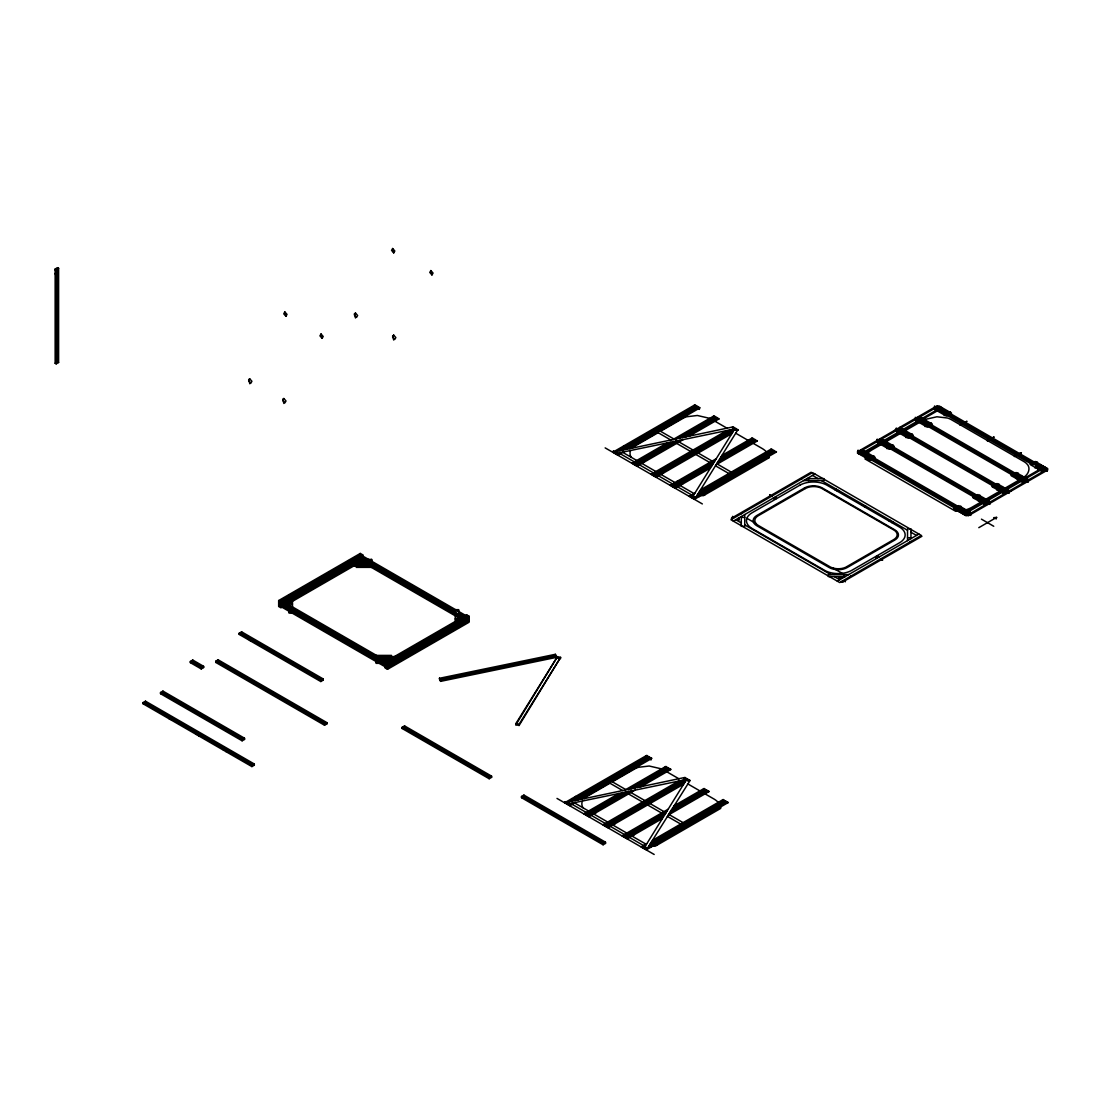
<?xml version="1.0" encoding="UTF-8"?>
<svg xmlns="http://www.w3.org/2000/svg" width="1103" height="1103" viewBox="0 0 1103 1103"><rect width="100%" height="100%" fill="white"/><g stroke="black" fill="none" stroke-linecap="round" stroke-linejoin="round"><path stroke-width="1.5" d="M996.078 519.044L996.629 517.39L993.638 517.693M284.808 311.901L283.774 313.831L285.967 316.285L287.001 314.355L284.808 311.901L285.967 316.285M321.042 333.975L319.939 335.836L322.104 338.345L323.193 336.484L321.042 333.975L322.104 338.345M392.654 248.506L391.565 250.367L393.716 252.877L394.819 251.015L392.654 248.506L393.716 252.877M430.873 270.566L429.784 272.427L431.935 274.937L433.038 273.075L430.873 270.566L431.935 274.937M515.873 723.596L557.415 656.699L560.641 657.36L519.099 725.457L515.873 724.795L515.873 723.596L519.099 724.271L560.641 657.36M515.873 724.795L557.415 656.699M734.212 429.77L692.67 496.667L695.883 497.329L737.438 430.432L734.212 429.77L654.12 476.096M643.132 848.097L644.635 847.242L686.038 780.304L688.065 779.228L687.031 778.621L604.913 826.037M644.497 847.201L647.723 847.876L690.133 780.414L689.099 779.821L687.679 780.648M1024.025 477.061C1028.437 474.428 1031.098 467.782 1026.81 463.811A17.11 9.886 0 0 0 1023.901 461.564L1014.967 456.408M716.04 808.402L645.2 849.296M629.344 448.659L700.088 407.807L699.054 407.214L626.104 449.321M581.171 799.192L651.914 758.354L650.88 757.747L577.944 799.868M55.15 269.035L57.577 267.643L58.611 268.236L58.611 362.473L56.184 363.866L55.15 363.273L55.15 269.035L56.184 269.642L58.611 268.236M55.15 363.273L57.577 361.881L58.611 362.473M356.765 563.026L281.1 606.719L281.1 607.905L278.673 606.512L278.673 600.542L360.281 553.43L362.708 554.823L362.708 556.022L281.1 603.134L281.1 601.935L362.708 554.823M283.126 601.549L289.055 598.129L292.474 598.24M293.508 595.551L349.899 562.999M362.708 557.208L281.1 604.32L281.1 605.519M284.615 603.079L289.055 600.515M293.508 597.936L349.899 565.384M285.553 602.955L355.29 562.682M285.553 605.34L355.29 565.081M190.336 661.442L192.763 660.049L203.641 666.336L203.641 667.522L201.215 668.928L190.336 662.641L190.336 661.442L201.215 667.729L203.641 666.336M239.186 633.232L241.612 631.826L323.22 678.952L323.22 680.137L320.794 681.544L239.186 634.418L239.186 633.232L320.794 680.344L323.22 678.952M190.336 662.641L192.763 661.249L203.641 667.522M239.186 634.418L241.612 633.025L323.22 680.137M143.073 702.57L145.499 701.177L254.31 763.993L254.31 765.192L251.884 766.585L143.073 703.769L143.073 702.57L251.884 765.385L254.31 763.993M160.514 692.505L162.941 691.098L244.549 738.224L244.549 739.41L242.122 740.802L160.514 693.69L160.514 692.505L242.122 739.617L244.549 738.224M215.733 661.221L218.16 659.828L326.957 722.644L326.957 723.83L324.544 725.236L215.733 662.407L215.733 661.221L324.544 724.037L326.957 722.644M143.073 703.769L145.499 702.363L254.31 765.192M160.514 693.69L162.941 692.298L244.549 739.41M215.733 662.407L218.16 661.014L326.957 723.83M612.799 452.244L694.918 404.829L695.952 405.421L613.833 452.837M614.867 453.43L616.839 452.299M615.901 454.022L617.39 453.168M622.892 449.983L698.02 406.621L696.986 406.014L619.679 450.658L618.673 450.038M616.935 454.629L620.451 452.602M617.97 455.222L623.678 451.927M658.133 432.693L635.163 445.957A17.096 9.872 0 0 0 632.433 448.011M660.559 431.301L682.867 418.423A17.11 9.886 0 0 1 686.742 416.741L697.372 415.486L709.712 418.354M169.062 718.77L171.489 717.364M171.489 720.162L173.916 718.77M631.909 463.274L667.136 442.937M672.802 439.656L714.027 415.859L715.061 416.451L676.029 438.994M632.943 463.867L670.362 442.262M633.977 464.46L673.588 441.6M679.255 438.318L716.095 417.058L717.129 417.651L682.481 437.657M635.011 465.066L676.801 440.924M636.045 465.659L680.027 440.262M685.694 436.995L718.163 418.244L719.197 418.837L688.92 436.319M637.079 466.252L683.253 439.601M196.265 734.474L198.692 733.068M651.018 474.304L726.712 430.597M616.343 451.485L733.137 426.889L734.171 427.495L732.737 428.322M198.692 735.88L201.118 734.474M652.052 474.897L729.938 429.936M653.086 475.503L735.205 428.088L736.239 428.681L734.322 429.784M655.154 476.689L732.971 431.769M735.853 430.101L737.273 429.274L738.307 429.88L737.369 430.418M656.188 477.282L731.813 433.631M731.22 434.582L730.517 434.375M670.128 485.334L716.233 458.724M721.9 455.442L752.246 437.932L753.28 438.525L720.742 457.304M671.162 485.927L715.075 460.585M672.196 486.533L713.917 462.447M719.583 459.165L754.314 439.118L755.348 439.711L718.439 461.026M673.23 487.126L712.759 464.308M674.264 487.719L711.614 466.169M717.281 462.888L756.382 440.318L757.416 440.91L716.123 464.749M675.298 488.326L710.456 468.03M223.468 750.178L225.894 748.785M225.894 751.584L228.321 750.178M466.666 614.854L466.666 616.039L385.057 663.151L385.057 661.965L466.666 614.854L469.092 616.246L469.092 622.216L387.484 669.328L385.057 667.935L385.057 666.736M385.057 661.965L387.484 663.358L469.092 616.246M389.511 662.972L465.19 619.279M469.092 618.631L387.484 665.743L278.673 602.927M389.511 665.357L465.19 621.678M469.092 619.831L387.484 666.943L278.673 604.127M469.092 621.017L387.484 668.142L278.673 605.313M689.237 496.364L694.876 493.11M700.543 489.842L771.355 448.962L772.39 449.555L762.132 455.484M690.271 496.97L693.718 494.985M699.385 491.704L761.111 456.063M691.305 497.563L692.808 496.695M698.227 493.565L762.145 456.67L760.987 456.132M763.166 456.077L773.424 450.148L774.458 450.755L764.186 456.683M692.339 498.156L694.325 497.012M697.068 495.426L763.179 457.262M693.373 498.749L764.214 457.855L763.055 457.331M765.22 457.276L775.492 451.348L776.526 451.94L694.407 499.356M768.846 457.897L703.452 495.647A20.612 11.899 0 0 1 700.956 495.578M770.583 495.647L731.344 518.3L732.378 518.893M770.804 495.523L811.091 472.263L812.125 472.856M733.343 521.126L814.952 474.014M736.804 520.326L739.217 518.934L738.183 518.327M858.823 451.003L857.362 451.844L968.227 515.859L969.689 515.004M859.044 450.879L896.711 429.122L1007.577 493.138L969.909 514.88M935.247 406.883L897.621 428.598L1008.487 492.614L1046.113 470.884M935.468 406.759L936.985 405.876L1047.85 469.892L1046.333 470.76M857.9 452.133L858.934 451.541L869.412 457.58M937.44 406.207L936.406 406.814L1046.237 470.223L1047.271 469.616M858.479 453.664L858.699 453.788M863.649 450.672L863.87 450.796M877.588 442.634L877.809 442.758M882.758 439.642L882.979 439.766M896.698 431.59L896.918 431.714M901.868 428.612L902.089 428.736M915.807 420.56L916.028 420.684M920.977 417.582L921.198 417.706M934.917 409.53L935.137 409.654M940.087 406.552L940.307 406.676M950.552 413.777L951.586 413.184L938.984 405.904L857.376 453.03L859.802 454.422L860.836 453.829M861.87 453.223L862.904 452.63M863.939 452.037L879.946 442.799M880.98 442.193L882.014 441.6M883.048 441.007L899.055 431.769M900.089 431.163L901.123 430.57M902.157 429.963L918.165 420.726M919.199 420.133L920.233 419.54M921.267 418.933L937.274 409.696L1032.891 464.901L1031.636 465.369M938.308 409.103L939.342 408.51M940.376 407.903L941.41 407.31M859.802 454.422L861.608 454.271M862.643 453.678L863.677 453.085M864.711 452.478L865.745 451.885L875.148 457.318L874.114 457.91M880.718 443.241L879.684 443.833L889.087 449.266L890.121 448.673M881.752 442.648L882.786 442.041M883.82 441.448L884.854 440.855L894.257 446.288L893.223 446.88M899.827 432.211L898.793 432.803L908.196 438.236L909.23 437.643M900.861 431.604L901.896 431.011M902.93 430.418L903.964 429.825L913.367 435.258L912.333 435.85M918.937 421.181L917.903 421.773L927.306 427.206L928.34 426.599M919.971 420.574L921.005 419.981M922.039 419.388L923.073 418.782L932.476 424.214L931.442 424.82M938.046 410.137L937.012 410.743L946.415 416.162L947.449 415.569M939.08 409.544L940.114 408.951M941.149 408.358L942.183 407.752M866.007 452.037L879.946 443.985M885.116 441.007L899.055 432.955M904.226 429.977L918.165 421.925M923.335 418.947L937.274 410.895M881.049 444.619L872.294 449.679A24.404 14.091 0 0 0 867.896 453.126M886.219 441.641L900.158 433.589M905.329 430.611L919.268 422.559M925.196 419.416L936.902 416.782L947.518 418.023A17.11 9.886 0 0 1 951.406 419.705L960.341 424.862M402.14 727.291L404.567 725.898L491.607 776.154L491.607 777.339L489.194 778.746L402.14 728.49L402.14 727.291L489.194 777.546L491.607 776.154M402.14 728.49L404.567 727.084L491.607 777.339M867.799 459.703L869.302 458.71M870.336 458.117L871.37 457.524M872.404 456.932L874.114 456.049M886.909 448.659L888.411 447.68M889.445 447.087L890.479 446.494M891.514 445.888L893.223 445.019M906.018 437.629L907.521 436.65M908.555 436.057L909.589 435.451M910.623 434.858L912.333 433.989M925.127 426.599L926.63 425.62M927.664 425.013L928.698 424.421M929.732 423.828L931.442 422.959M944.237 415.569L945.74 414.576M946.774 413.983L947.808 413.391M948.842 412.798L950.552 411.929M871.012 459.703L869.977 460.296L860.574 454.863M872.046 459.11L873.08 458.503M891.155 448.08L892.189 447.473M910.265 437.036L911.299 436.443M929.374 426.006L930.408 425.413M948.483 414.976L949.518 414.383M834.833 489.746L836.102 489.015M837.26 491.152L838.528 490.421M961.871 422.711L962.905 422.104M961.94 423.938L959.955 425.096L962.161 424.062M965.042 422.146L967 421.263L965.263 422.27M964.298 424.103L965.332 423.511M862.036 505.45L863.304 504.719M864.462 506.856L865.731 506.125M989.074 438.415L990.108 437.822M989.143 439.642L987.157 440.8L989.363 439.766M992.245 437.85L994.203 436.981L992.466 437.974M991.5 439.807L992.535 439.215M889.239 521.154L890.507 520.437M891.665 522.56L892.92 521.829M1016.277 454.119L1017.311 453.526M1016.346 455.346L1014.36 456.504L1016.566 455.47M1019.448 453.554L1021.406 452.685L1019.668 453.678M1018.703 455.511L1019.737 454.919M954.619 507.973L953.585 508.566L966.187 515.846L1047.795 468.734L1035.193 461.454L1034.159 462.047M955.653 507.366L956.687 506.773M957.721 506.18L958.755 505.588L968.158 511.02L967.124 511.613M973.728 496.943L972.694 497.536L982.097 502.968L983.131 502.375M974.762 496.336L975.797 495.743M976.831 495.15L977.865 494.558L987.268 499.976L986.234 500.583M992.838 485.899L991.804 486.506L1001.207 491.938L1002.241 491.331M993.872 485.306L994.906 484.713M995.94 484.12L996.974 483.514L1006.377 488.946L1005.343 489.539M1011.947 474.869L1010.913 475.462L1020.316 480.894L1021.35 480.301M1012.981 474.276L1014.015 473.683M1015.05 473.077L1016.084 472.484L1025.487 477.916L1024.453 478.509M1031.057 463.839L1030.023 464.432L1039.426 469.864L1040.46 469.271M1032.091 463.246L1033.125 462.653M955.198 509.503L956.329 508.952M960.368 506.511L961.099 506.346L959.431 507.173M974.307 498.459L975.438 497.922M979.478 495.481L980.209 495.316L978.54 496.143M993.417 487.429L994.548 486.892M998.587 484.451L999.318 484.272L997.65 485.099M1012.526 476.399L1013.657 475.862M1017.697 473.421L1018.427 473.242L1016.759 474.069M1036.806 462.378L1037.537 462.212L1035.869 463.039M957.363 508.359L958.397 507.766M976.472 497.329L977.506 496.736M995.582 486.299L996.616 485.706M1015.725 474.662L1014.691 475.269L1016.111 476.082M1033.801 464.225L1034.835 463.632M838.694 579.158L841.106 577.765L842.14 578.358M837.315 581.157L918.923 534.045M958.907 511.64L959.127 511.764M964.077 508.662L964.298 508.786M978.016 500.61L978.237 500.734M983.187 497.618L983.407 497.743M1002.296 486.588L1002.517 486.713M1016.235 478.537L1016.456 478.661M1021.406 475.558L1021.626 475.683M1040.515 464.528L1040.736 464.653M997.346 489.704L996.574 489.897M1035.565 467.631L1034.793 467.824M961.168 512.936L961.389 513.06M966.325 509.958L966.545 510.082M980.277 501.906L980.498 502.03M985.434 498.928L985.655 499.052M999.387 490.876L999.608 491M1004.543 487.898L1004.764 488.022M1018.496 479.846L1018.717 479.97M1023.653 476.854L1023.874 476.979M1037.606 468.816L1037.826 468.94M1042.762 465.824L1042.983 465.949M980.76 502.182L972.005 507.242A24.404 14.091 0 0 1 966.021 509.779M985.917 499.204L999.87 491.152M1005.026 488.174L1018.979 480.122M881.462 559.648L842.209 582.301L841.189 581.708M881.669 559.524L921.956 536.265L920.936 535.672M967.896 510.868L981.835 502.816M987.006 499.824L1000.945 491.786M1006.115 488.794L1020.054 480.743M1025.225 477.764L1039.164 469.713M963.002 513.998L964.022 513.405M965.056 512.798L966.09 512.206M984.166 501.768L985.2 501.176M1003.275 490.738L1004.309 490.146M1022.384 479.708L1023.419 479.116M1041.494 468.678L1042.528 468.072M1043.562 467.479L1044.596 466.886M963.76 514.439L964.808 513.846M965.828 513.253L966.862 512.661M967.896 512.054L983.917 502.816M984.938 502.223L985.972 501.617M987.006 501.024L1003.027 491.786M1004.047 491.193L1005.081 490.587M899.731 428.571L1006.129 489.994L1022.136 480.756M1023.157 480.15L1024.191 479.557L1027.127 481.253L1028.161 480.66L918.33 417.237L917.296 417.844L1024.191 479.557M1025.225 478.95L1041.246 469.713L1044.169 471.408L1045.203 470.816L935.372 407.407L934.338 408L937.274 409.696M1042.266 469.12L1043.3 468.527M1044.334 467.934L1045.368 467.327M964.863 515.087L965.084 515.211M970.033 512.095L970.254 512.219M983.973 504.043L984.193 504.181M989.143 501.065L989.363 501.189M1003.082 493.013L1003.303 493.138M1008.252 490.035L1008.473 490.159M1022.191 481.983L1022.412 482.108M1027.362 479.005L1027.582 479.129M1041.301 470.953L1041.522 471.078M1046.471 467.962L1046.692 468.099M978.802 527.675L996.629 517.39M521.498 796.476L523.925 795.084L605.533 842.196L605.533 843.381L603.107 844.788L521.498 797.676L521.498 796.476L603.107 843.588L605.533 842.196M521.498 797.676L523.925 796.269L605.533 843.381M564.626 802.777L646.744 755.362L647.778 755.969L565.66 803.37M566.694 803.977L568.665 802.832M567.728 804.57L569.217 803.715M574.732 800.53L649.846 757.154L648.812 756.561L571.506 801.192L570.513 800.571M568.762 805.162L572.278 803.136M569.796 805.755L575.504 802.474M609.959 783.227L586.989 796.504A17.096 9.872 0 0 0 584.259 798.558M612.386 781.834L634.694 768.956A17.11 9.886 0 0 1 638.582 767.274L649.198 766.02L661.538 768.888M583.735 813.807L618.962 793.471M624.643 790.203L665.854 766.406L666.888 766.999L627.855 789.527M584.769 814.4L622.189 792.809M585.803 815.007L625.415 792.133M631.081 788.866L667.922 767.591L668.956 768.184L634.308 788.19M586.837 815.6L628.641 791.471M587.871 816.192L631.854 790.81M637.534 787.528L669.99 768.791L671.024 769.384L640.746 786.866M588.905 816.799L635.08 790.134M602.845 824.837L678.552 781.145M568.169 802.019L684.963 777.436L685.997 778.029L684.563 778.856M603.879 825.444L681.764 780.469M605.947 826.63L685.956 780.441M606.981 827.222L684.798 782.303M608.015 827.829L683.639 784.164M683.047 785.115L682.343 784.909M621.954 835.881L668.06 809.257M673.726 805.99L704.072 788.466L705.107 789.059L672.568 807.851M622.988 836.474L666.901 811.119M624.022 837.067L665.743 812.98M671.424 809.712L706.141 789.651L707.175 790.258L670.266 811.574M625.056 837.66L664.599 814.841M626.09 838.266L663.441 816.703M669.107 813.435L708.209 790.851L709.243 791.444L667.949 815.282M627.124 838.859L662.283 818.564M641.064 846.911L646.703 843.657M652.369 840.389L723.182 799.496L724.216 800.089L713.958 806.017M642.098 847.504L645.545 845.518M651.211 842.237L712.938 806.61M650.053 844.098L713.972 807.203M714.992 806.61L725.25 800.695L726.284 801.288L716.012 807.217M644.166 848.703L646.151 847.545M648.909 845.96L715.006 807.796M717.047 807.823L727.318 801.881L728.352 802.474L646.234 849.889M675.188 441.269L617.418 453.223L616.26 451.361M675.45 441.214L733.302 429.232L732.144 427.371M439.477 678.29L555.361 654.313L556.505 656.175L556.505 657.36L440.635 681.351L439.477 678.29L440.635 681.351M439.477 679.489L555.361 655.499L556.505 657.36M440.635 680.151L556.505 656.175M627.014 791.802L569.245 803.756L568.086 801.895M627.276 791.747L685.128 779.78L683.97 777.918M802.157 478.605L801.123 479.198M806.996 478.605L823.927 478.605L823.927 480.591L803.563 480.591M742.319 513.143L741.299 513.736M741.299 517.431L744.732 517.431M907.535 537.74L910.954 537.74M909.934 542.014L910.954 541.435M371.683 560.614L348.879 560.614L348.879 566.17L371.683 566.17M356.297 561.399L371.683 561.399M350.589 561.799L357.427 561.799M348.879 562.585L371.683 562.585M363.135 562.999L368.264 562.999M348.879 563.785L371.683 563.785M352.298 564.198L357.427 564.198M363.135 564.198L371.683 564.198M348.879 564.97L371.683 564.97M363.135 565.384L368.264 565.384M848.69 574.58L828.325 574.58L828.325 576.552L845.27 576.552M850.11 576.552L851.13 575.973M289.055 599.439L292.474 599.439M289.055 604.044L292.474 604.044M289.055 607.133L292.474 607.133M289.055 608.318L292.474 608.318M289.055 609.518L292.474 609.518M289.055 610.704L292.474 610.704L292.474 595.151L289.055 595.151L289.055 613.103L292.474 613.103M455.291 610.855L458.71 610.855M289.055 611.903L292.474 611.903M455.291 615.143L458.71 615.143M455.291 618.549L458.71 618.549M455.291 619.748L458.71 619.748M458.71 624.022L455.291 624.022L455.291 609.669L458.71 609.669L458.71 627.607L455.291 627.607M455.291 625.222L458.71 625.222M455.291 626.407L458.71 626.407M250.588 641.008L253.001 641.008L253.001 639.602M376.082 656.588L398.886 656.588L398.886 662.145L395.467 662.145M376.082 657.374L391.468 657.374M390.338 657.788L393.757 657.788M376.082 658.574L398.886 658.56M376.082 659.759L391.468 659.759M393.757 659.759L398.886 659.759M376.082 660.173L379.501 660.173M376.082 660.959L379.501 660.959M384.63 660.959L388.628 660.959M392.048 660.959L398.886 660.959M376.082 662.145L382.92 662.145M379.501 663.344L376.082 663.344L376.082 655.403L391.468 655.403L391.468 658.574M55.15 270.097L56.184 270.125M557.415 657.884L560.641 658.56M686.038 780.304L689.265 780.965M776.098 498.57L775.299 498.115M775.878 498.694L775.078 498.239M738.955 520.051L738.114 519.568M738.707 520.161L737.907 519.692M839.176 577.917L840.017 578.399M565.026 801.729L565.729 802.143M877.23 439.311L878.153 439.849M967.221 515.253L968.765 514.949L869.922 457.883M571.905 798.572L571.699 798.696M934.572 406.235L936.502 407.352M1045.299 470.168L1047.243 471.284L1045.092 470.292M934.351 406.359L936.282 407.476M1035.703 466.528L1041.246 469.713M933.814 408.896L936.24 410.288M1040.212 470.319L1042.625 471.712M960.561 424.986L987.543 440.566M987.764 440.704L1014.746 456.27M919.874 416.948L922.301 418.34M1026.259 478.371L1028.685 479.764M1027.238 481.79L1028.148 482.314L1027.017 481.914M915.256 417.375L916.372 417.775M1013.781 475.931L915.228 419.03L916.262 418.437L1026.093 481.846L1025.059 482.438L1015.077 476.675M914.704 419.926L917.131 421.318M1021.102 481.349L1023.515 482.742M899.814 427.33L903.192 429.37M1009.645 490.752L1010.679 491.345M1007.149 489.401L1009.576 490.794M896.312 428.267L898.297 429.398M1007.094 492.228L1009.08 493.372L1006.887 492.352M896.091 428.391L898.076 429.536M896.629 430.363L994.672 486.961M995.968 487.705L1005.44 493.179M894.533 430.391L898.021 432.362M1001.993 492.379L1005.398 494.392M881.655 439.008L884.082 440.4M988.04 500.431L990.466 501.824M989.019 503.85L989.942 504.374L988.798 503.974M877.023 439.435L877.933 439.973M975.562 497.991L877.009 441.103L878.043 440.497L987.874 503.919L986.84 504.512L976.858 498.749M876.485 441.986L878.912 443.392M982.883 503.409L985.296 504.816M862.546 450.038L864.973 451.444M968.93 511.461L971.357 512.854M981.436 519.155L993.748 526.269M871.453 456.38L861.002 450.341L859.968 450.934L969.799 514.343L970.833 513.75L871.99 456.683M858.093 450.327L860.078 451.472M968.875 514.288L970.861 515.432L968.668 514.412M857.872 450.451L859.857 451.596M865.428 459.179L955.612 511.254A20.612 11.899 0 0 0 958.107 511.172M822.907 478.605L812.525 472.622L730.931 519.734L839.741 582.563L921.336 535.438L910.954 529.44M823.927 479.198L909.934 528.847M694.407 405.118L699.578 408.11M713.517 416.162L718.687 419.14M732.626 427.192L737.797 430.17M751.736 438.222L756.906 441.2M770.845 449.252L776.016 452.23M699.44 409.296L698.475 408.744M698.254 408.868L699.219 409.42M812.525 475.407L818.068 478.605M821.487 480.591L907.535 530.267M910.954 532.239L916.496 535.438M693.015 407.117L694.049 407.71M695.083 408.317L696.117 408.91M712.124 418.147L713.158 418.74M714.192 419.347L715.227 419.94M750.343 440.221L751.377 440.814M752.411 441.407L753.446 442M769.453 451.251L770.487 451.844M771.521 452.437L772.555 453.043M692.243 407.558L693.277 408.165M694.311 408.758L695.345 409.351M711.352 418.602L712.386 419.195M713.42 419.788L714.454 420.395M730.71 429.77L731.496 430.225M732.53 430.818L733.288 431.259M749.571 440.662L750.605 441.255M751.639 441.862L752.673 442.455M768.681 451.692L769.715 452.299M770.749 452.892L771.783 453.485M715.006 421.263L727.318 428.378M735.701 433.217L748.055 440.345M753.225 443.337L761.966 448.383A24.404 14.091 0 0 1 766.364 451.844M684.549 412.012L685.583 412.605M686.617 413.198L687.652 413.79M703.659 423.042L704.693 423.635M705.727 424.228L706.761 424.834M722.768 434.072L723.802 434.665M724.836 435.271L725.871 435.864M741.878 445.102L742.912 445.709M743.946 446.301L744.98 446.894M682.84 412.991L683.874 413.597M684.908 414.19L685.942 414.783M701.949 424.035L702.983 424.627M704.017 425.22L705.051 425.813M721.059 435.065L722.093 435.657M723.127 436.25L724.161 436.857M740.168 446.095L741.202 446.687M742.236 447.28L743.27 447.887M759.278 457.125L760.312 457.717M761.346 458.324L762.38 458.917M775.368 496.874L776.402 497.467L773.975 498.873L772.941 498.28M879.325 556.891L878.291 556.298L875.865 557.691L876.899 558.297M655.844 428.584L656.878 429.177M657.912 429.77L658.946 430.363M659.98 430.97L673.919 439.008M677.132 440.869L678.055 441.407M679.09 442L693.029 450.052M694.063 450.644L695.097 451.237M696.131 451.83L697.165 452.437M698.199 453.03L712.138 461.082M713.172 461.674L714.068 462.198M717.308 464.06L731.248 472.112M732.282 472.704L733.316 473.311M734.35 473.904L735.384 474.497M769.853 494.971L771.838 496.116M876.347 556.45L877.188 556.932M880.649 558.931L882.634 560.076M769.632 495.095L771.617 496.24M876.127 556.574L876.968 557.056M880.428 559.056L882.414 560.2M653.431 429.977L654.465 430.57M655.499 431.163L656.533 431.769M657.567 432.362L670.886 440.056M674.609 442.206L675.643 442.799M676.677 443.392L690.616 451.444M691.65 452.037L692.684 452.644M693.718 453.236L694.752 453.829M695.786 454.422L709.725 462.474M710.759 463.081L711.793 463.674M715.475 465.797L728.835 473.504M729.869 474.111L730.903 474.704M731.937 475.296L732.971 475.903M626.435 445.557L627.469 446.15M628.503 446.756L629.537 447.349M645.545 456.587L646.579 457.18M647.613 457.786L648.647 458.379M664.654 467.631L665.688 468.224M666.722 468.816L667.756 469.409M683.763 478.661L684.798 479.254M685.832 479.846L686.866 480.439M702.873 489.691L703.907 490.284M704.941 490.876L705.975 491.483M623.788 445.888L623.567 446.012M624.725 446.55L625.759 447.142M626.794 447.735L627.828 448.342M643.835 457.58L644.869 458.172M645.903 458.765L646.937 459.372M662.944 468.61L663.978 469.202M665.012 469.809L666.047 470.402M682.054 479.64L683.088 480.246M684.122 480.839L685.156 481.432M701.163 490.67L702.197 491.276M703.231 491.869L704.265 492.462M746.883 518.3L756.024 523.58M833.068 568.059L842.209 573.339M703.617 494.034L704.941 494.792M644.359 462.047L644.138 462.171M663.468 473.077L663.248 473.215M677.407 481.129L677.187 481.253M682.578 484.12L682.357 484.245M622.809 452.423L636.748 460.475M637.782 461.068L638.816 461.674M639.85 462.267L640.884 462.86M641.918 463.453L655.858 471.505M656.892 472.098L657.926 472.704M658.96 473.297L659.994 473.89M661.028 474.497L674.967 482.535M676.001 483.142L677.035 483.734M678.069 484.327L679.103 484.934M680.137 485.527L694.077 493.579M697.179 495.357L698.213 495.964M699.219 496.571L699.44 496.447M732.682 516.425L733.633 516.976M844.498 580.991L845.45 581.543M732.461 516.549L733.412 517.1M838.956 578.041L839.797 578.524M844.278 581.116L845.243 581.667M732.378 517.707L733.412 518.3M735.77 519.734L741.299 522.932M744.732 524.904L830.766 574.58M834.199 576.552L839.728 579.751M842.223 581.116L843.243 581.708M620.396 453.829L634.335 461.867M635.369 462.474L636.403 463.067M637.437 463.66L638.472 464.266M639.506 464.859L653.445 472.911M654.479 473.504L655.513 474.097M656.547 474.69L657.581 475.296M658.615 475.889L672.554 483.941M673.588 484.534L674.622 485.127M675.656 485.734L676.69 486.326M677.725 486.919L691.664 494.971M613.42 451.072L614.123 451.472M613.199 451.196L613.902 451.596M605.161 447.887L702.349 503.933M361.77 556.67L367.74 560.117M370.718 561.841L455.677 610.883M458.655 612.606L464.625 616.053M357.855 556.022L466.666 618.838L466.666 620.038L366.803 562.378M370.718 564.226L455.677 613.282M458.655 614.991L463.122 617.583M357.855 557.208L362.335 559.786M357.855 558.408L360.846 560.131M363.825 561.841L466.666 621.223L466.666 622.423M365.314 563.895L460.709 618.976M646.234 755.665L651.404 758.643M665.343 766.695L670.514 769.673M684.453 777.725L689.623 780.717M703.562 788.755L708.733 791.747M722.672 799.799L727.842 802.777M651.046 759.967L650.301 759.278M644.855 757.651L645.889 758.257M646.923 758.85L647.957 759.443M663.965 768.694L664.999 769.287M666.033 769.88L667.067 770.473M702.184 790.754L703.218 791.347M704.252 791.954L705.286 792.547M721.293 801.784L722.327 802.377M723.361 802.984L724.395 803.577M644.069 758.106L645.103 758.699M646.137 759.291L647.171 759.898M663.179 769.136L664.213 769.729M665.247 770.335L666.281 770.928M682.536 780.317L683.322 780.772M684.356 781.365L685.115 781.793M701.398 791.196L702.432 791.802M703.466 792.395L704.5 792.988M720.507 802.239L721.541 802.832M722.575 803.425L723.609 804.018M666.832 771.81L679.145 778.911M687.527 783.75L699.881 790.892M705.051 793.87L713.806 798.917A24.404 14.091 0 0 1 718.191 802.377M636.376 762.545L637.41 763.138M638.444 763.745L639.478 764.338M655.485 773.575L656.519 774.182M657.553 774.775L658.588 775.368M674.595 784.605L675.629 785.212M676.663 785.805L677.697 786.398M693.704 795.649L694.738 796.242M695.772 796.835L696.806 797.428M712.814 806.679L713.848 807.272M714.882 807.865L715.916 808.471M634.666 763.538L635.7 764.131M636.734 764.724L637.768 765.33M653.776 774.568L654.81 775.161M655.844 775.754L656.878 776.36M672.885 785.598L673.919 786.191M674.953 786.797L675.987 787.39M691.995 796.628L693.029 797.235M694.063 797.827L695.097 798.42M711.104 807.672L712.138 808.265M713.172 808.857L714.206 809.45M607.684 779.118L608.718 779.711M609.752 780.304L610.786 780.91M611.82 781.503L625.759 789.555M628.958 791.402L629.896 791.94M630.93 792.533L644.869 800.585M645.903 801.178L646.937 801.784M647.971 802.377L649.005 802.97M650.039 803.563L663.978 811.615M665.012 812.222L665.909 812.732M669.149 814.607L683.088 822.645M684.122 823.252L685.156 823.844M686.19 824.437L687.224 825.044M605.257 780.51L606.292 781.117M607.326 781.71L608.36 782.303M609.394 782.896L622.712 790.589M626.435 792.74L627.469 793.333M628.503 793.939L642.442 801.978M643.476 802.584L644.51 803.177M645.545 803.77L646.579 804.377M647.613 804.969L661.552 813.021M662.586 813.614L663.62 814.207M667.301 816.33L680.661 824.051M681.695 824.644L682.729 825.237M683.763 825.844L684.798 826.437M281.1 600.335L389.911 663.151L389.911 664.351L379.473 658.326M281.1 601.535L376.495 656.602M278.673 600.542L281.1 601.935M282.589 604.775L290.034 609.077M293.026 610.8L385.43 664.158M578.262 796.104L579.296 796.697M580.33 797.29L581.364 797.883M597.371 807.134L598.405 807.727M599.439 808.32L600.473 808.913M616.48 818.164L617.515 818.757M618.549 819.35L619.583 819.956M635.59 829.194L636.624 829.787M637.658 830.394L638.692 830.986M654.699 840.224L655.734 840.817M656.768 841.424L657.802 842.016M575.628 796.435L575.408 796.559M576.552 797.083L577.586 797.676M578.62 798.282L579.654 798.875M595.661 808.113L596.695 808.72M597.729 809.312L598.764 809.905M614.771 819.143L615.805 819.75M616.839 820.342L617.873 820.935M633.88 830.187L634.914 830.78M635.948 831.372L636.982 831.979M652.99 841.217L654.024 841.81M655.058 842.402L656.092 843.009M655.458 844.567L656.768 845.325M596.185 812.594L595.978 812.718M615.295 823.624L615.088 823.748M634.404 834.654L634.197 834.778M574.635 802.97L588.588 811.008M589.622 811.615L590.656 812.208M591.691 812.801L592.725 813.407M593.745 814L607.698 822.052M608.732 822.645L609.766 823.238M610.8 823.831L611.834 824.437M612.854 825.03L626.807 833.082M627.841 833.675L628.875 834.268M629.91 834.874L630.944 835.467M631.964 836.06L645.917 844.112M649.019 845.904L650.053 846.497M651.046 847.118L651.266 846.994M572.223 804.363L586.162 812.415M587.196 813.008L588.23 813.6M589.264 814.207L590.298 814.8M591.332 815.393L605.271 823.445M606.305 824.038L607.339 824.644M608.373 825.237L609.407 825.83M610.442 826.423L624.381 834.475M625.415 835.068L626.449 835.674M627.483 836.267L628.517 836.86M629.551 837.467L643.49 845.505M565.949 802.019L565.246 801.605M557.001 798.42L654.176 854.467M1006.129 489.994L1008.542 491.386M55.15 273.42L56.184 276.55M248.671 379.404L249.829 383.789M392.64 335.67L393.702 340.041M354.421 313.61L355.483 317.981M282.809 399.079L283.871 403.464M865.345 459.055L865.345 459.138A20.612 11.899 0 0 1 865.469 457.69M910.954 538.636L910.954 528.847L907.535 528.847L907.535 540.608M843.712 574.58L843.712 576.552M808.54 478.605L808.54 480.591M744.732 514.563L744.732 526.31L741.299 526.31L741.299 516.535M603.107 843.588L603.107 844.788M555.361 654.313L555.361 655.499M523.925 795.084L523.925 796.269M519.099 724.271L519.099 725.457M489.194 777.546L489.194 778.746M404.567 725.898L404.567 727.084M389.911 665.55L389.911 666.736M387.484 663.358L387.484 669.328M385.057 664.351L385.057 665.55M383.499 656.588L383.499 659.759M364.266 560.614L364.266 566.17M360.281 553.43L360.281 555.815M324.544 724.037L324.544 725.236M320.794 680.344L320.794 681.544M251.884 765.385L251.884 766.585M249.568 637.617L249.568 640.416M242.122 739.617L242.122 740.802M241.612 631.826L241.612 633.025M218.16 659.828L218.16 661.014M201.215 667.729L201.215 668.928M192.763 660.049L192.763 661.249M162.941 691.098L162.941 692.298M145.499 701.177L145.499 702.363M57.577 267.643L57.577 361.881M56.184 269.642L56.184 363.866M652.783 846.111A20.612 11.899 0 0 0 655.292 846.18L720.673 808.43A20.585 11.885 0 0 0 720.645 807.024M582.963 807.727A20.53 11.857 0 0 1 582.439 801.012M631.123 457.194A20.53 11.857 0 0 1 630.613 450.479M768.805 456.49A20.585 11.885 0 0 1 768.915 457.855M249.705 378.798L248.671 380.728L250.864 383.196L251.898 381.252L249.705 378.798M283.843 398.486L282.74 400.348L284.905 402.857L285.994 400.996L283.843 398.486M355.456 313.004L354.366 314.865L356.517 317.388L357.62 315.513L355.456 313.004M393.674 335.078L392.585 336.939L394.736 339.448L395.839 337.587L393.674 335.078M360.281 554.616L278.673 601.742L387.484 664.558L469.092 617.446L360.281 554.616M799.799 485.223L752.094 512.771A19.234 11.099 0 0 0 752.094 528.475L824.603 570.334A19.234 11.099 0 0 0 851.806 570.334L899.51 542.786A19.234 11.099 0 0 0 899.51 527.082L827.002 485.223A19.234 11.099 0 0 0 799.799 485.223M880.111 439.311L879.077 439.904L988.908 503.313L989.942 502.72L880.111 439.311M804.528 487.953L756.823 515.501A12.56 7.252 0 0 0 756.823 525.745L829.318 567.604A12.547 7.252 0 0 0 847.076 567.604L894.781 540.056A12.56 7.252 0 0 0 894.781 529.812L822.286 487.953A12.547 7.252 0 0 0 804.528 487.953M805.314 488.574L758.271 515.721A11.885 6.866 0 0 0 758.285 525.414L830.697 567.176A11.857 6.852 0 0 0 845.822 567.204L893.706 539.601A11.857 6.839 0 0 0 896.105 531.922A11.885 6.866 0 0 0 893.692 529.923L821.294 488.16A11.857 6.852 0 0 0 806.155 488.119L805.411 488.505M371.683 559.414L356.297 559.414L356.297 567.369L371.683 567.369L371.683 559.414"/></g></svg>
